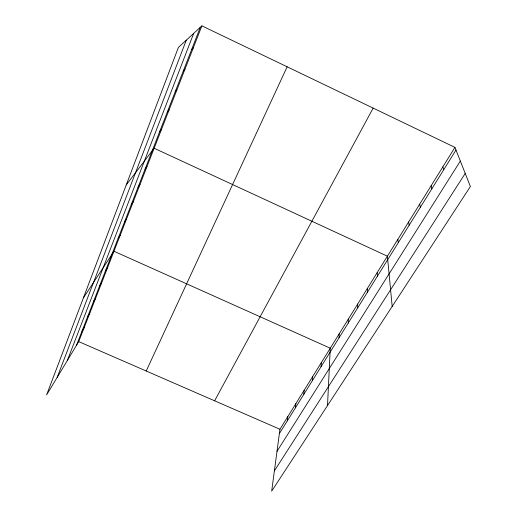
<?xml version="1.0" encoding="UTF-8"?>
<svg xmlns="http://www.w3.org/2000/svg" width="517" height="517" viewBox="0 0 517 517"><rect width="100%" height="100%" fill="white"/><g stroke="black" fill="none" stroke-linecap="round" stroke-linejoin="round"><path stroke-width="0.78" d="M348.271 323.002L348.303 319.151M339.055 337.795L339.171 333.866M327.519 405.541L330.266 348.206L113.973 251.256L83.411 297.876M321.07 366.669L321.335 362.598M312.294 380.758L312.63 376.615M303.744 394.477L304.145 390.277M295.414 407.855L295.879 403.596M287.29 420.896L287.814 416.586M454.941 147.384L279.949 429.259L271.677 491.15L470.392 186.508L454.941 147.384L201.882 25.85L178.397 47.428L46.608 394.917L78.726 341.614L201.882 25.85M57.154 377.416L186.282 40.184M67.281 360.608L193.694 33.372M76.471 345.356L200.286 27.317M146.214 371.006L287.142 66.796M214.62 400.804L373.164 108.111M81.99 331.184L84.226 327.513M87.651 316.643L89.868 313.043M279.367 433.614L455.994 150.059M93.461 301.721L95.658 298.206M276.996 451.347L460.343 161.065M99.426 286.405L101.603 282.967M274.391 470.871L465.222 173.408M105.546 270.669L107.704 267.321M118.115 238.376L120.215 235.235M124.565 221.819L126.633 218.781M131.195 204.797L133.231 201.869M138.007 187.296L140.01 184.491M145.012 169.292L146.977 166.623M126.245 184.937L154.144 148.243L387.395 256.186L392.177 306.426M159.643 131.706L161.524 129.328M167.288 112.073L169.117 109.856M175.16 91.845L176.943 89.796M183.276 70.997L185.002 69.129M191.645 49.496L193.313 47.822M78.726 341.614L279.949 429.259M442.836 166.875L443.754 169.705M431.094 185.79L431.882 188.77M419.694 204.157L420.36 207.272M408.617 222L409.167 225.244M397.857 239.332L398.29 242.693M377.216 272.575L377.449 276.156M367.322 288.518L367.458 292.195M357.686 304.041L357.732 307.809"/></g></svg>
